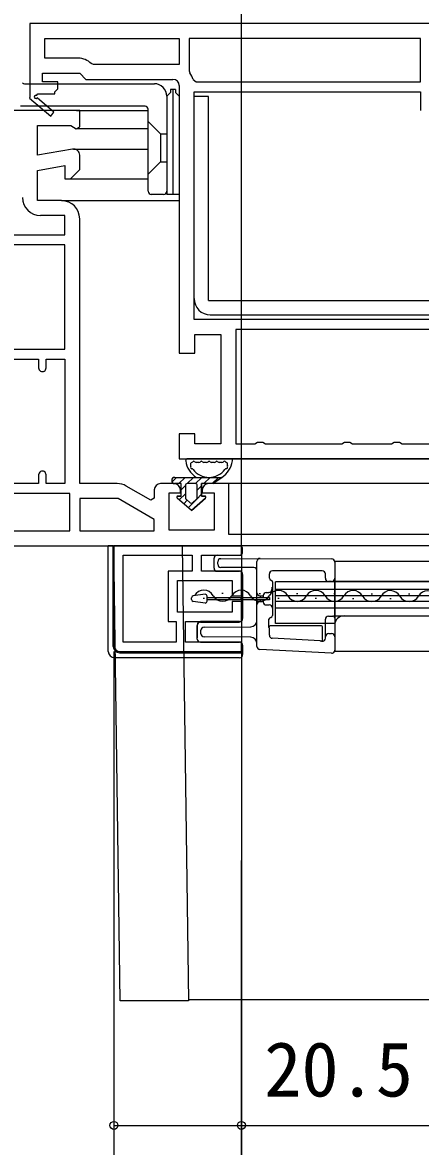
# Model space of a CAD drawing. Units: millimetres, scale not verified. Extents: x -525 to 525, y -783 to 779.
# Drawn here: x -192.2 to -128.2, y -666.3 to -485.6 of the extents above; entities that cross this region are included whole.
import ezdxf
from ezdxf.enums import TextEntityAlignment as Align

# ---------------------------------------------------------------- set-up
doc = ezdxf.new("R2010")
doc.units = ezdxf.units.MM
doc.header["$LTSCALE"] = 4
for name, color, linetype in [('0-2_YKK_11', 7, 'Continuous'), ('0-4_YKK_12', 2, 'Continuous'), ('0-5_YKK_13', 4, 'Continuous'), ('0-7_YKK_D', 6, 'Continuous')]:
    doc.layers.add(name, color=color, linetype=linetype)
doc.styles.add('ＭＳ ゴシック', font='')
doc.styles.get('ＭＳ ゴシック').set_extended_font_data('MS Gothic')

msp = doc.modelspace()

# ---------------------------------------------------------------- linework, layer by layer
at = {"layer": '0-2_YKK_11'}
for p, q in [((-189.599, -558.32), (-189.599, -559.72)), ((-167.799, -559.72), (-169.999, -559.72))]:
    msp.add_line(p, q, dxfattribs=at)
for points in [[(-184.173, -505.935), (-189.799, -506.927), (-189.799, -502.12), (-184.442, -502.12), (-183.575, -502.662), (-182.999, -502.343), (-182.999, -499.72), (-210.641, -499.72), (-212.949, -455.668)], [(-118.998, -485.72), (-190.998, -485.72), (-190.998, -497.586), (-191.076, -497.72), (-187.657, -500.625), (-187.139, -500.015), (-189.859, -497.704)], [(-188.599, -488.12), (-166.998, -488.12), (-166.998, -492.32), (-180.797, -492.32), (-181.151, -492.173)], [(-183.206, -491.32), (-188.598, -491.32), (-188.599, -488.12)], [(-128.198, -488.12), (-165.398, -488.12), (-165.398, -493.353), (-165.296, -493.656)], [(-164.736, -494.761), (-164.256, -495.12), (-128.198, -495.12), (-128.198, -488.12)], [(-189.924, -497.326), (-189.748, -497.02), (-186.998, -497.02), (-186.998, -496.72), (-186.498, -496.22), (-186.498, -495.12), (-188.998, -495.12), (-188.998, -493.72), (-182.998, -493.72), (-181.998, -494.72), (-167.998, -494.72)], [(-166.998, -495.72), (-166.998, -538.72), (-164.498, -538.72), (-164.498, -535.72), (-160.298, -535.72), (-160.298, -553.32), (-164.498, -553.32), (-164.498, -551.72), (-166.998, -551.72), (-166.998, -555.72), (-95.998, -555.72)], [(-121.398, -533.32), (-164.598, -533.32), (-164.598, -496.72), (-128.198, -496.72), (-128.198, -499.72)], [(-185.899, -514.22), (-189.799, -514.22), (-189.799, -509.364), (-185.399, -508.588), (-185.399, -510.72), (-184.499, -510.72), (-182.999, -509.22), (-182.999, -506.92)], [(-222.599, -519.72), (-185.399, -519.72), (-185.399, -516.62), (-189.299, -516.62)], [(-176.972, -559.72), (-182.999, -559.72), (-182.999, -517.12)], [(-121.398, -534.92), (-157.898, -534.92), (-157.898, -553.32), (-154.864, -553.32), (-154.431, -553.07), (-153.565, -553.07), (-153.132, -553.32), (-140.864, -553.32), (-140.431, -553.07), (-139.565, -553.07), (-139.132, -553.32), (-132.864, -553.32), (-132.431, -553.07), (-131.565, -553.07), (-131.132, -553.32), (-120.598, -553.32), (-120.598, -547.411), (-120.716, -547.089)], [(-189.599, -559.72), (-222.599, -559.72), (-222.599, -539.72), (-189.599, -539.72), (-189.599, -541.12)], [(-188.399, -541.12), (-188.399, -539.72), (-185.399, -539.72), (-185.399, -559.72), (-188.399, -559.72), (-188.399, -558.32)], [(-220.999, -569.72), (-156.999, -569.72), (-156.999, -567.92), (-158.999, -567.92), (-158.999, -559.72), (-162.299, -559.72)], [(-170.999, -560.72), (-170.999, -562.065), (-171.566, -562.393), (-175.522, -560.108)], [(-163.299, -560.72), (-163.299, -561.22), (-161.399, -561.22), (-161.399, -567.22), (-168.599, -567.22), (-168.599, -561.22), (-166.799, -561.22), (-166.799, -560.72)], [(-156.999, -569.72), (-177.499, -569.72), (-177.499, -585.72)], [(-176.499, -586.72), (-156.999, -586.72), (-156.999, -585.22), (-165.999, -585.22), (-165.999, -581.92), (-156.999, -581.92), (-156.999, -578.67), (-158.499, -578.67), (-158.499, -580.42), (-167.299, -580.42), (-167.299, -575.32), (-158.499, -575.32), (-158.499, -577.77), (-156.999, -577.77), (-156.999, -573.82), (-163.399, -573.82), (-163.399, -571.22), (-156.999, -571.22), (-156.999, -569.72)]]:
    msp.add_lwpolyline(points, dxfattribs=at)
for points in [[(-222.599, -538.12), (-185.399, -538.12), (-185.399, -521.32), (-222.599, -521.32)], [(-184.599, -561.32), (-222.599, -561.32), (-222.599, -567.32), (-184.599, -567.32)], [(-182.999, -567.32), (-170.999, -567.32), (-170.999, -565.491), (-176.838, -562.12), (-182.999, -562.12)], [(-175.999, -585.22), (-175.999, -571.22), (-164.899, -571.22), (-164.899, -573.82), (-168.799, -573.82), (-168.799, -581.92), (-167.499, -581.92), (-167.499, -585.22)]]:
    msp.add_lwpolyline(points, close=True, dxfattribs=at)
for centre, radius, start, end in [((-183.206, -494.22), 2.9, 44.90088, 89.99999), ((-167.998, -495.72), 1, 0.00001, 89.99999), ((-167.998, -495.72), 3.4, 16.3827, 37.37008), ((-190.049, -497.542), 0.25, 59.99997, 319.64296), ((-183.999, -506.92), 1, 360, 99.99998), ((-189.299, -513.72), 2.9, 180.00001, 269.99999), ((-185.899, -517.12), 2.9, 0.00001, 89.99999), ((-188.999, -541.12), 0.6, 179.99999, 0.00001), ((-188.999, -558.32), 0.6, 359.99999, 180.00001), ((-176.972, -562.62), 2.9, 60.00001, 90.00002), ((-169.999, -560.72), 1, 90.00001, 179.99999), ((-167.799, -560.72), 1, 0.00001, 89.99999), ((-162.299, -560.72), 1, 90.00001, 179.99999), ((-176.499, -585.72), 1, 180.00001, 269.99999)]:
    msp.add_arc(centre, radius, start, end, dxfattribs=at)
at = {"layer": '0-4_YKK_12'}
for p, q in [((-183.499, -499.72), (-171.998, -499.72)), ((-183.499, -502.62), (-171.998, -502.62)), ((-183.999, -505.92), (-171.998, -505.92)), ((-184.706, -510.72), (-171.998, -510.72)), ((-185.899, -514.22), (-166.998, -514.22)), ((-1.497, -555.712), (-158.676, -555.725)), ((-1.497, -559.706), (-159.499, -559.72)), ((-1.497, -567.912), (-157.425, -567.925)), ((-1.497, -569.714), (-157.499, -569.72)), ((-141.999, -572.19), (-1.497, -572.19)), ((-141.999, -572.19), (-141.999, -586.69)), ((-1.497, -575.49), (-151.499, -575.49)), ((-141.999, -575.39), (-1.497, -575.39)), ((-163.129, -578.118), (-162.929, -578.118)), ((-160.127, -577.365), (-159.927, -577.365)), ((-157.129, -578.132), (-156.929, -578.133)), ((-154.127, -577.379), (-153.927, -577.38)), ((-151.499, -576.69), (-1.497, -576.69)), ((-151.499, -577.74), (-1.497, -577.74)), ((-151.129, -578.147), (-150.929, -578.147)), ((-148.127, -577.394), (-147.927, -577.394)), ((-145.129, -578.161), (-144.929, -578.161)), ((-142.127, -577.408), (-141.927, -577.409)), ((-139.129, -578.175), (-138.929, -578.176)), ((-136.127, -577.423), (-135.927, -577.423)), ((-133.129, -578.19), (-132.929, -578.19)), ((-133.129, -578.19), (-132.929, -578.19)), ((-130.127, -577.437), (-129.927, -577.438)), ((-151.499, -578.64), (-1.497, -578.64)), ((-151.499, -579.69), (-1.497, -579.69)), ((-141.999, -580.99), (-1.497, -580.99)), ((-141.999, -586.69), (-1.497, -586.69)), ((-1.497, -642.72), (-165.499, -642.72))]:
    msp.add_line(p, q, dxfattribs=at)
msp.add_lwpolyline([(-141.969, -582.19), (-151.499, -582.19), (-151.499, -575.49)], dxfattribs=at)
for centre, radius, start, end in [((-163.03, -578.576), 1.718, 29.06471, 150.65963), ((-160.026, -576.907), 1.718, 209.06471, 330.65963), ((-157.03, -578.591), 1.718, 29.06471, 150.65963), ((-154.026, -576.921), 1.718, 209.06471, 330.65963), ((-151.03, -578.605), 1.718, 29.06471, 150.65963), ((-148.026, -576.936), 1.718, 209.06471, 330.65963), ((-145.03, -578.62), 1.718, 29.06471, 150.65963), ((-142.026, -576.95), 1.718, 209.06471, 330.65963), ((-139.03, -578.634), 1.718, 29.06471, 150.65963), ((-136.026, -576.964), 1.718, 209.06471, 330.65963), ((-133.03, -578.648), 1.718, 29.06471, 150.65963), ((-130.026, -576.979), 1.718, 209.06471, 330.65963), ((-127.03, -578.663), 1.718, 29.06471, 150.65963), ((-140.499, -582.49), 1.5, 90, 180)]:
    msp.add_arc(centre, radius, start, end, dxfattribs=at)
at = {"layer": '0-5_YKK_13'}
for p, q in [((-191.849, -495.42), (-170.998, -495.42)), ((-167.598, -496.32), (-168.398, -496.32)), ((-167.998, -496.32), (-167.998, -513.22)), ((-168.998, -497.42), (-168.998, -512.72)), ((-168.998, -497.42), (-168.998, -513.22)), ((-166.998, -497.42), (-166.998, -513.22)), ((-164.598, -529.97), (-164.598, -497.47)), ((-162.998, -497.47), (-164.598, -497.47)), ((-162.298, -497.47), (-164.598, -497.47)), ((-162.298, -530.27), (-162.298, -497.47)), ((-172.498, -499.02), (-192.491, -499.02)), ((-171.998, -512.72), (-171.998, -499.52)), ((-169.998, -503.47), (-169.998, -507.97)), ((-169.498, -513.22), (-171.498, -513.22)), ((-166.998, -513.22), (-168.998, -513.22)), ((-162.298, -530.27), (-124.698, -530.27)), ((-161.998, -532.57), (-124.998, -532.57)), ((-158.735, -555.72), (-165.664, -555.72)), ((-163.832, -556.32), (-164.264, -556.32)), ((-162.599, -556.32), (-163.032, -556.32)), ((-161.367, -556.32), (-161.799, -556.32)), ((-160.135, -556.32), (-160.567, -556.32)), ((-168.143, -559.45), (-167.413, -558.72)), ((-167.7, -558.72), (-160.15, -558.72)), ((-166.699, -559.72), (-167.699, -559.72)), ((-166.699, -559.72), (-167.699, -559.72)), ((-167.066, -559.72), (-166.066, -558.72)), ((-166.699, -561.72), (-166.699, -559.72)), ((-166.699, -561.72), (-166.699, -559.72)), ((-166.699, -560.701), (-165.999, -560)), ((-165.999, -560.02), (-165.999, -562.02)), ((-165.999, -560.02), (-165.999, -562.02)), ((-165.719, -559.721), (-164.719, -558.72)), ((-164.399, -559.72), (-165.699, -559.72)), ((-164.399, -559.72), (-165.699, -559.72)), ((-164.373, -559.721), (-163.372, -558.72)), ((-164.099, -562.02), (-164.099, -560.02)), ((-164.099, -562.02), (-164.099, -560.02)), ((-164.099, -560.795), (-163.399, -560.095)), ((-163.399, -559.72), (-163.399, -561.72)), ((-161.599, -559.72), (-163.399, -559.72)), ((-163.399, -561.72), (-163.399, -559.72)), ((-161.599, -559.72), (-163.399, -559.72)), ((-163.025, -559.72), (-162.025, -558.72)), ((-161.678, -559.72), (-160.678, -558.72)), ((-165.049, -564.02), (-167.329, -562.076)), ((-165.049, -564.02), (-167.329, -562.076)), ((-167.197, -561.72), (-166.699, -561.72)), ((-166.699, -561.72), (-167.197, -561.72)), ((-167.004, -562.353), (-165.999, -561.348)), ((-162.77, -562.076), (-165.049, -564.02)), ((-165.049, -564.02), (-162.77, -562.076)), ((-164.167, -562.209), (-163.399, -561.442)), ((-163.399, -561.72), (-162.902, -561.72)), ((-162.902, -561.72), (-163.399, -561.72)), ((-166.277, -562.973), (-165.71, -562.405)), ((-165.894, -562.248), (-165.244, -562.802)), ((-165.244, -562.802), (-165.894, -562.248)), ((-165.55, -563.593), (-164.211, -562.253)), ((-164.855, -562.802), (-164.205, -562.248)), ((-164.855, -562.802), (-164.205, -562.248)), ((-178.399, -586.72), (-178.399, -569.72)), ((-177.599, -569.72), (-178.399, -569.72)), ((-177.599, -585.92), (-177.599, -569.72)), ((-177.599, -585.92), (-177.599, -569.72)), ((-156.799, -570.72), (-156.799, -570.22)), ((-161.399, -573.32), (-161.399, -571.72)), ((-160.899, -571.22), (-157.299, -571.22)), ((-160.799, -572.689), (-160.799, -572.295)), ((-160.303, -571.795), (-154.003, -571.74)), ((-154.499, -576.354), (-154.499, -572.24)), ((-141.999, -572.34), (-141.999, -574.94)), ((-160.899, -573.82), (-157.299, -573.82)), ((-154.995, -573.236), (-160.303, -573.189)), ((-156.799, -574.32), (-156.799, -581.42)), ((-152.499, -574.94), (-152.499, -574.24)), ((-143.999, -573.74), (-151.999, -573.74)), ((-143.499, -574.94), (-143.499, -574.24)), ((-154.499, -577.266), (-154.499, -576.354)), ((-152.126, -576.354), (-152.091, -576.74)), ((-151.999, -575.532), (-151.999, -580.941)), ((-142.871, -575.44), (-142.999, -575.44)), ((-142.499, -575.44), (-142.871, -575.44)), ((-141.999, -581.34), (-141.999, -574.94)), ((-165.003, -578.358), (-165.003, -578.082)), ((-162.845, -577.518), (-164.745, -577.785)), ((-162.503, -578.625), (-162.503, -577.815)), ((-162.503, -578.02), (-152.503, -578.02)), ((-154.499, -578.062), (-154.499, -577.266)), ((-154.499, -578.417), (-154.499, -578.062)), ((-153.999, -577.764), (-153.499, -577.764)), ((-153.999, -577.764), (-153.999, -578.02)), ((-153.499, -577.74), (-153.499, -577.764)), ((-153.499, -577.764), (-153.499, -578.02)), ((-152.999, -577.24), (-152.592, -577.24)), ((-152.592, -577.24), (-152.591, -577.24)), ((-152.521, -577.24), (-152.592, -577.24)), ((-162.845, -578.922), (-164.745, -578.655)), ((-154.499, -579.214), (-154.499, -578.417)), ((-154.499, -580.126), (-154.499, -579.214)), ((-154.499, -585.91), (-154.499, -580.126)), ((-153.999, -578.42), (-153.999, -578.716)), ((-153.499, -578.716), (-153.999, -578.716)), ((-153.499, -578.42), (-153.499, -578.716)), ((-153.499, -578.716), (-153.499, -578.74)), ((-152.592, -579.24), (-152.521, -579.24)), ((-157.299, -581.92), (-163.599, -581.92)), ((-152.566, -582.873), (-152.566, -581.54)), ((-143.499, -584.58), (-143.499, -581.54)), ((-142.999, -581.04), (-142.96, -581.04)), ((-142.96, -581.04), (-142.299, -581.04)), ((-141.999, -581.34), (-141.999, -584.34)), ((-164.099, -584.72), (-164.099, -582.52)), ((-164.099, -582.52), (-164.099, -584.52)), ((-163.599, -582.02), (-157.299, -582.02)), ((-163.499, -583.866), (-163.499, -583.314)), ((-163.003, -582.814), (-155.49, -582.749)), ((-152.502, -582.937), (-152.566, -582.873)), ((-152.502, -584.096), (-152.502, -582.937)), ((-144.232, -582.573), (-152.266, -582.573)), ((-143.932, -584.768), (-143.932, -582.873)), ((-163.599, -585.22), (-157.299, -585.22)), ((-163.599, -585.22), (-157.299, -585.22)), ((-155.49, -584.431), (-163.003, -584.366)), ((-144.312, -585), (-152.028, -584.596)), ((-144.247, -585.068), (-144.312, -585)), ((-144.025, -585.08), (-144.247, -585.068)), ((-142.955, -583.84), (-142.871, -583.84)), ((-142.871, -583.84), (-142.499, -583.84)), ((-141.999, -584.34), (-141.999, -586.513)), ((-176.599, -586.92), (-156.799, -586.92)), ((-156.799, -586.92), (-176.599, -586.92)), ((-156.799, -587.22), (-156.799, -585.72)), ((-156.799, -585.72), (-156.799, -587.22)), ((-142.525, -587.012), (-154.025, -586.41)), ((-157.299, -587.72), (-177.399, -587.72)), ((-157.299, -587.72), (-177.399, -587.72))]:
    msp.add_line(p, q, dxfattribs=at)
for points in [[(-168.398, -496.32), (-168.398, -496.82), (-168.998, -497.42)], [(-167.598, -496.32), (-167.598, -496.82), (-166.998, -497.42)], [(-171.998, -501.47), (-169.998, -503.47), (-168.998, -503.47)], [(-171.998, -509.97), (-169.998, -507.97), (-168.998, -507.97)], [(-160.15, -558.72), (-161.599, -559.72), (-160.15, -558.72)], [(-178.399, -586.72), (-178.399, -569.72), (-157.299, -569.72)], [(-154.003, -571.74), (-153.999, -571.74), (-142.495, -571.84)], [(-152.503, -578.02), (-152.503, -578.42), (-162.503, -578.42)], [(-152.999, -579.24), (-152.592, -579.24), (-152.591, -579.24)]]:
    msp.add_lwpolyline(points, dxfattribs=at)
msp.add_lwpolyline([(-177.499, -569.72), (-166.499, -569.72), (-165.499, -642.92), (-176.499, -642.92)], close=True, dxfattribs=at)
for centre, radius, start, end in [((-191.849, -494.92), 0.5, 225, 270), ((-170.998, -497.42), 2, 0, 90), ((-172.498, -499.52), 0.5, 0, 90), ((-171.498, -512.72), 0.5, 180, 270), ((-169.498, -512.72), 0.5, 270, 0), ((-161.998, -529.97), 2.6, 180, 270), ((-165.664, -556.02), 0.3, 90, 188.20609), ((-162.199, -555.52), 3.8, 188.20609, 237.36313), ((-164.883, -556.62), 0.3, 110.02209, 202.28177), ((-165.088, -556.056), 0.3, 290.02209, 328.16514), ((-164.664, -556.32), 0.2, 36.8699, 148.16514), ((-164.264, -556.02), 0.3, 216.8699, 270), ((-163.832, -556.02), 0.3, 270, 323.1301), ((-163.432, -556.32), 0.2, 36.8699, 143.1301), ((-163.032, -556.02), 0.3, 216.8699, 270), ((-162.599, -556.02), 0.3, 270, 323.1301), ((-162.199, -556.32), 0.2, 36.8699, 143.1301), ((-161.799, -556.02), 0.3, 216.8699, 270), ((-161.367, -556.02), 0.3, 270, 323.1301), ((-160.967, -556.32), 0.2, 36.8699, 143.1301), ((-160.567, -556.02), 0.3, 216.8699, 270), ((-162.199, -555.52), 3.8, 302.63687, 351.79391), ((-160.135, -556.02), 0.3, 270, 323.1301), ((-159.735, -556.32), 0.2, 31.83486, 143.1301), ((-159.311, -556.056), 0.3, 211.83486, 249.97791), ((-159.516, -556.62), 0.3, 337.71823, 69.97791), ((-158.735, -556.02), 0.3, 351.79391, 90), ((-164.971, -557.12), 0.2, 153.36701, 266.63299), ((-162.199, -555.52), 3.2, 202.28177, 203.14776), ((-165.418, -556.896), 0.3, 333.36701, 23.14776), ((-165, -557.619), 0.3, 36.85224, 86.63299), ((-162.199, -555.52), 3.2, 216.85224, 323.14776), ((-159.399, -557.619), 0.3, 93.36701, 143.14776), ((-159.428, -557.12), 0.2, 273.36701, 26.63299), ((-158.981, -556.896), 0.3, 156.85224, 206.63299), ((-162.199, -555.52), 3.2, 336.85224, 337.71823), ((-167.7, -559.22), 0.5, 90.11462, 269.88538), ((-167.699, -559.22), 0.5, 89.88541, 270), ((-167.699, -559.22), 0.5, 269.88533, 269.99998), ((-165.699, -560.02), 0.3, 90, 180), ((-165.699, -560.02), 0.3, 90, 180), ((-164.399, -560.02), 0.3, 0, 90), ((-164.399, -560.02), 0.3, 0, 90), ((-167.197, -561.922), 0.202, 90, 229.53619), ((-167.197, -561.922), 0.202, 90, 229.53619), ((-165.699, -562.02), 0.3, 180, 229.53619), ((-165.699, -562.02), 0.3, 180, 229.53619), ((-164.399, -562.02), 0.3, 310.46381, 0), ((-164.399, -562.02), 0.3, 310.46381, 0), ((-162.902, -561.922), 0.202, 310.46378, 89.99997), ((-162.902, -561.922), 0.202, 310.46381, 90), ((-165.049, -562.574), 0.3, 229.53619, 310.46381), ((-165.049, -562.574), 0.3, 229.53619, 310.46381), ((-157.299, -570.22), 0.5, 0, 90), ((-157.299, -570.72), 0.5, 270, 0), ((-160.899, -571.72), 0.5, 90, 180), ((-160.299, -572.295), 0.5, 90.5, 180), ((-160.299, -572.689), 0.5, 180, 269.5), ((-153.999, -572.24), 0.5, 90.5, 180), ((-142.499, -572.34), 0.5, 0, 89.5), ((-160.899, -573.32), 0.5, 180, 270), ((-157.299, -574.32), 0.5, 0, 90), ((-154.999, -573.736), 0.5, 0, 89.5), ((-142.499, -574.94), 0.5, 270, 0), ((-164.703, -578.082), 0.3, 98, 180), ((-164.703, -578.358), 0.3, 180, 262), ((-162.803, -577.815), 0.3, 360, 98), ((-154, -577.265), 0.499, 180.13251, 270.13186), ((-152.999, -577.74), 0.5, 90, 180), ((-162.803, -578.625), 0.3, 262, 360), ((-154, -579.215), 0.499, 89.86819, 179.86744), ((-152.999, -578.74), 0.5, 180, 270), ((-152.521, -579.74), 0.5, 359.99887, 89.99894), ((-163.599, -582.42), 0.5, 90, 180), ((-157.299, -581.42), 0.5, 270, 0), ((-155.499, -581.749), 1, 270.5, 0), ((-142.299, -581.34), 0.3, 0, 90), ((-163.599, -582.52), 0.5, 90, 180), ((-162.999, -583.314), 0.5, 90.5, 180), ((-163.599, -584.72), 0.5, 180, 270), ((-163.599, -584.72), 0.5, 180, 270), ((-162.999, -583.866), 0.5, 180, 269.5), ((-157.299, -585.72), 0.5, 0, 90), ((-157.299, -585.72), 0.5, 0, 90), ((-155.499, -585.431), 1, 0, 89.5), ((-152.002, -584.096), 0.5, 180.00166, 266.99834), ((-142.499, -584.34), 0.5, 0, 90), ((-177.399, -586.72), 1, 180, 270), ((-177.399, -586.72), 1, 180, 270), ((-176.599, -585.92), 1, 180, 270), ((-176.599, -585.92), 1, 180, 270), ((-157.299, -587.22), 0.5, 270, 0), ((-157.299, -587.22), 0.5, 270, 0), ((-153.999, -585.91), 0.5, 180, 267), ((-142.499, -586.513), 0.5, 267, 0)]:
    msp.add_arc(centre, radius, start, end, dxfattribs=at)
for centre, major_axis, ratio, start_param, end_param in [((-151.999, -574.24), (0.354, -0.354), 0.999924, 2.3562326, 3.9269527), ((-143.999, -574.24), (-0.354, -0.354), 0.999924, 2.3562326, 3.9269527), ((-152.199, -574.94), (0.212, 0.212), 0.999924, 2.3562326, 3.7595486), ((-152.299, -575.532), (0.212, 0.212), 0.999924, 5.4978252, 6.9011413), ((-142.999, -574.94), (-0.5, 0), 0.999962, 6.2831853, 7.8539816), ((-152.591, -576.74), (0.337, 0.369), 0.999579, 3.8824251, 5.452385), ((-152.266, -581.54), (0.212, -0.212), 0.999924, 2.4108916, 3.9269527), ((-152.299, -580.941), (0.212, -0.212), 0.999924, 5.5524843, 7.0685454), ((-142.999, -581.54), (-0.5, 0), 0.999962, 4.712389, 6.2831853), ((-152.266, -582.873), (0.212, -0.212), 0.999924, 2.3562326, 3.9269527), ((-144.232, -582.873), (-0.212, -0.212), 0.999924, 2.3562326, 3.9269527), ((-144.232, -584.768), (-0.207, 0.218), 0.99992, 2.3300547, 3.9531306), ((-143.999, -584.58), (-0.344, 0.363), 0.99992, 2.3300547, 3.9531306), ((-142.955, -584.34), (-0.5, 0), 0.999962, 4.712389, 6.2831853)]:
    msp.add_ellipse(centre, major_axis=major_axis, ratio=ratio, start_param=start_param, end_param=end_param, dxfattribs=at)
at = {"layer": '0-7_YKK_D'}
for p, q in [((-156.999, -567.82), (-156.999, -313.72)), ((-156.999, -570.22), (-157.024, -729.7)), ((-156.999, -570.22), (-157.021, -709.695)), ((-156.999, -570.22), (-156.999, -729.7)), ((-177.499, -586.72), (-177.499, -689.72)), ((-177.499, -586.72), (-177.499, -663.921)), ((-177.499, -586.72), (-177.499, -689.72)), ((-156.999, -587.22), (-156.999, -663.92))]:
    msp.add_line(p, q, dxfattribs=at)
msp.add_lwpolyline([(-177.499, -662.921), (-156.999, -662.92), (-122.494, -662.92)], dxfattribs=at)
for centre in [(-177.499, -662.921), (-156.999, -662.92)]:
    msp.add_circle(centre, 0.637, dxfattribs=at)

# ---------------------------------------------------------------- texts
at = {"layer": '0-7_YKK_D', "style": 'ＭＳ ゴシック'}
msp.add_text('20.5', height=8.798, dxfattribs=at).set_placement((-153.335, -660.92), align=Align.BOTTOM_LEFT)

doc.saveas('drawing.dxf')
